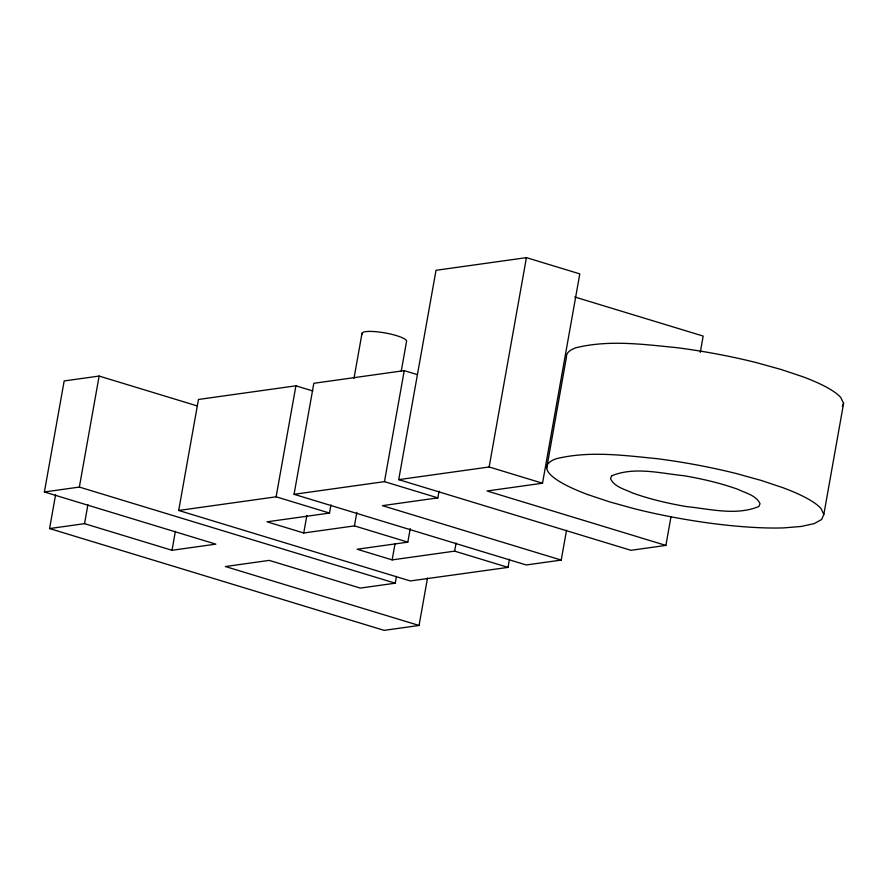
<?xml version="1.0" encoding="UTF-8"?>
<svg xmlns="http://www.w3.org/2000/svg" width="888" height="888" viewBox="0 0 888 888"><rect width="100%" height="100%" fill="white"/><g stroke="black" fill="none" stroke-linecap="round" stroke-linejoin="round"><path stroke-width="1.33" d="M55.6 494.716L49.573 528.56L84.527 523.665L172.006 550.283L215.851 544.144L44.4 491.963L64.169 380.952L99.134 376.057L197.336 405.949M44.4 491.963L79.354 487.068L99.134 376.057M84.527 523.665L87.901 504.706M509.468 559.262L508.025 567.388L410.267 580.941L178.688 510.467L198.457 399.467L295.904 385.814L312.82 390.964M172.006 550.283L175.38 531.335M178.688 510.467L276.124 496.814L295.904 385.814M566.522 530.291L561.216 560.073L526.262 564.968L294.061 494.305L313.83 383.294L404.24 370.629L417.26 374.592M330.958 504.939L329.515 513.064L267.022 521.822L303.74 532.989L306.882 515.395M353.99 378.344L362.015 333.278M303.74 532.989L354.434 525.885L356.854 512.354M401.198 371.45L406.549 341.403A22.644 4.473 10.1 0 0 382.617 332.523A22.644 4.473 10.1 0 0 362.448 334.532M294.061 494.305L384.46 481.64L404.24 370.629M665.889 545.41L630.924 550.305L398.723 479.642L436.008 270.307L526.418 257.642L579.797 273.881L542.513 483.216L487.057 490.986L665.889 545.41L670.973 516.86M410.234 528.604L407.825 542.135L357.131 549.239L392.152 559.895L395.049 543.656M427.494 578.088L419.058 625.463L225.397 566.533L269.242 560.384L360.273 588.089L395.227 583.194L396.437 576.423M561.216 560.073L382.395 505.649L437.851 497.879L439.049 491.12M392.152 559.895L454.634 551.137L456.088 543.023M398.723 479.642L489.133 466.977L526.418 257.642M546.719 467.909L566.489 356.898A142.224 28.116 10.1 0 1 576.112 347.708C609.101 339.649 643.511 344.378 676.834 347.674A140.903 27.85 10.1 0 1 756.354 362.615L781.163 369.497L802.963 376.79A140.903 27.85 10.1 0 1 840.803 397.569L843.6 403.407L823.831 514.418L821.633 519.513L814.174 523.62L801.209 526.451L783.66 527.894A142.224 28.116 10.1 0 1 713.564 523.631A142.247 28.116 10.1 0 1 634.132 508.68L609.335 501.798L587.534 494.505M700.266 352.381L703.174 336.075L574.691 296.969M842.279 406.471L843.6 403.407M419.058 625.463L384.104 630.358L49.573 528.56M489.133 466.977L542.513 483.216M384.46 481.64L437.851 497.879M276.124 496.814L329.515 513.064M454.634 551.137L508.025 567.388M354.434 525.885L407.825 542.135M79.354 487.068L395.227 583.194M823.831 514.418L821.034 508.58A140.903 27.85 10.1 0 0 783.183 487.801L761.382 480.497L736.585 473.615A140.903 27.85 10.1 0 0 657.053 458.674C623.742 455.389 589.332 450.649 556.343 458.719A142.224 28.116 10.1 0 0 549.605 473.737A142.247 28.116 10.1 0 0 587.534 494.505M611.665 475.846L610.489 478.588C614.33 487.046 624.886 489.21 632.534 492.973C649.972 499.223 668.065 503.407 686.302 506.571C709.967 508.935 736.108 515.984 758.863 506.482L760.039 503.74C756.199 495.282 745.631 493.118 737.984 489.355C720.557 483.105 702.452 478.921 684.226 475.757C660.561 473.393 634.421 466.344 611.665 475.846"/></g></svg>
